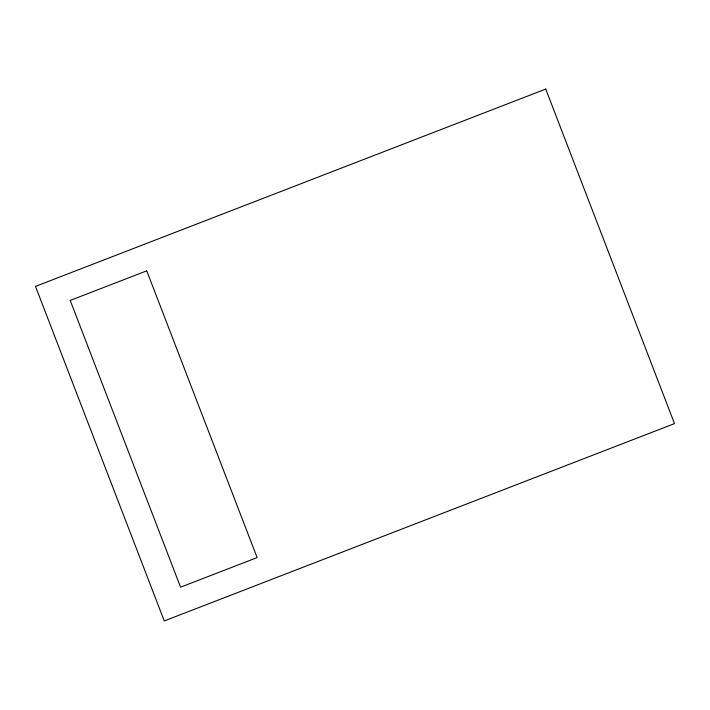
<?xml version="1.0" encoding="UTF-8"?>
<svg xmlns="http://www.w3.org/2000/svg" width="710" height="710" viewBox="0 0 710 710"><rect width="100%" height="100%" fill="white"/><g stroke="black" fill="none" stroke-linecap="round" stroke-linejoin="round"><path stroke-width="1.06" d="M545.733 89.061L35.5 286.396L164.267 620.939L674.5 423.604L545.733 89.061M146.748 270.829L70.21 300.428L180.58 587.179L257.118 557.581L146.748 270.829"/></g></svg>
